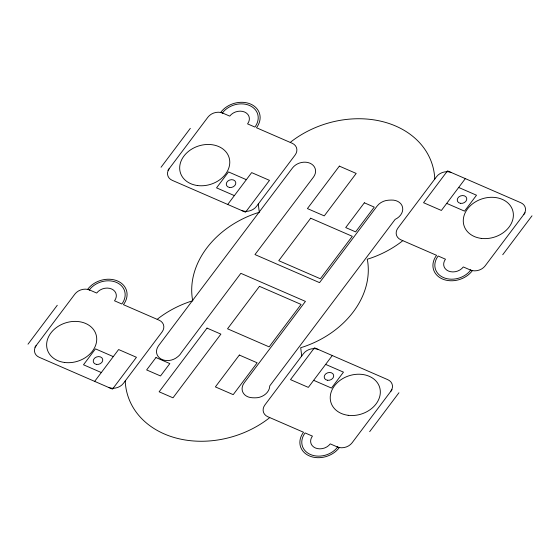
<?xml version="1.0" encoding="UTF-8"?>
<svg xmlns="http://www.w3.org/2000/svg" width="560" height="560" viewBox="0 0 560 560"><rect width="100%" height="100%" fill="white"/><g stroke="black" fill="none" stroke-linecap="round" stroke-linejoin="round"><path stroke-width="0.84" d="M125.237 380.933L125.237 381.164A89.887 70.833 -17.7 0 0 176.323 438.102A89.887 70.833 -17.7 0 0 267.981 418.992L269.745 417.571M258.286 204.008L259.301 212.31L256.228 213.255A89.887 70.833 -17.7 0 0 192.29 298.291L192.773 300.776L189.707 301.721A89.887 70.833 -17.7 0 0 158.97 317.933L157.206 319.361M301.714 355.992L300.699 347.69L303.772 346.745A89.887 70.833 -17.7 0 0 367.71 261.709L367.227 259.224L370.293 258.279A89.887 70.833 -17.7 0 0 401.03 242.067L402.794 240.639M434.763 179.067L434.763 178.836A89.887 70.833 -17.7 0 0 383.677 121.898A89.887 70.833 -17.7 0 0 292.019 141.008L290.255 142.429M28 344.19L57.274 305.263M161.049 167.265L190.323 128.338M34.937 347.207L74.851 294.126A10.934 8.617 -17.7 0 1 89.754 290.038M167.986 170.275L207.9 117.201A10.934 8.617 -17.7 0 1 222.803 113.113M94.668 381.381L118.615 349.538L136.444 357.287L112.497 389.13L39.193 357.273A10.934 8.617 -17.7 0 1 36.267 345.436M227.717 204.456L251.664 172.606L269.493 180.362L245.546 212.205L172.242 180.341A10.934 8.617 -17.7 0 1 169.316 168.511M192.206 300.951L158.648 345.583A12.873 10.143 -17.7 0 0 160.832 358.876A12.873 10.143 -17.7 0 0 177.555 356.902A23.121 18.221 -17.7 0 0 179.186 355.467A12.873 10.143 -17.7 0 0 181.272 352.723L240.849 273.322L305.438 301.392L244.23 382.781A12.873 10.143 -17.7 0 0 252.581 397.768L254.905 397.831A12.873 10.143 -17.7 0 0 269.675 386.729L269.696 385.973L395.129 219.394A12.873 10.143 -17.7 0 0 402.591 207.389A12.873 10.143 -17.7 0 0 391.16 200.067L388.696 200.179A12.873 10.143 -17.7 0 0 377.146 206.031L319.536 282.639L254.975 254.576L313.425 177.177A12.873 10.143 -17.7 0 0 310.009 163.226A12.873 10.143 -17.7 0 0 292.453 168.007L259.238 211.995M192.682 300.314L258.902 212.436M332.283 355.544L308.336 387.394L290.507 379.638L314.454 347.795L387.758 379.659A10.934 8.617 -17.7 0 1 390.684 391.489M465.332 178.619L441.385 210.462L423.556 202.713L447.503 170.87L520.807 202.727A10.934 8.617 -17.7 0 1 523.733 214.564M392.014 389.725L352.1 442.799A10.934 8.617 -17.7 0 1 337.197 446.887M525.063 212.793L485.149 265.874A10.934 8.617 -17.7 0 1 470.246 269.962M369.677 431.662L398.951 392.735M502.726 254.737L532 215.81M458.682 187.467L476.511 195.216L464.534 211.134L446.705 203.385M246.344 179.683L228.515 171.934L216.538 187.859L234.367 195.608M325.633 364.392L343.462 372.141L331.485 388.066L313.656 380.317M113.295 356.615L95.466 348.866L83.489 364.784L101.318 372.533M337.596 447.062A19.922 15.701 -17.7 0 1 310.436 454.51A19.922 15.701 -17.7 0 1 305.102 432.936L312.431 436.121A10.934 8.617 -17.7 0 0 315.364 447.958A10.934 8.617 -17.7 0 0 330.267 443.877L339.178 447.748A21.868 17.227 -17.7 0 1 309.372 455.924A21.868 17.227 -17.7 0 1 303.52 432.25L267.855 416.752A10.934 8.617 -17.7 0 1 264.929 404.915L303.513 353.605A10.934 8.617 -17.7 0 1 318.416 349.517M89.355 289.87A19.922 15.701 -17.7 0 1 116.508 282.422A19.922 15.701 -17.7 0 1 121.849 303.989L114.52 300.804A10.934 8.617 -17.7 0 0 111.587 288.967A10.934 8.617 -17.7 0 0 96.684 293.055L87.773 289.177A21.868 17.227 -17.7 0 1 117.579 281.008A21.868 17.227 -17.7 0 1 123.431 304.675L159.096 320.18A10.934 8.617 -17.7 0 1 162.022 332.017L123.438 383.32A10.934 8.617 -17.7 0 1 108.535 387.408M470.645 270.13A19.922 15.701 -17.7 0 1 443.492 277.578A19.922 15.701 -17.7 0 1 438.151 256.011L445.48 259.196A10.934 8.617 -17.7 0 0 448.413 271.033A10.934 8.617 -17.7 0 0 463.316 266.945L472.227 270.823A21.868 17.227 -17.7 0 1 442.421 278.992A21.868 17.227 -17.7 0 1 436.569 255.325L400.904 239.82A10.934 8.617 -17.7 0 1 397.978 227.983L436.562 176.68A10.934 8.617 -17.7 0 1 451.465 172.592M222.404 112.938A19.922 15.701 -17.7 0 1 249.564 105.49A19.922 15.701 -17.7 0 1 254.898 127.064L247.569 123.879A10.934 8.617 -17.7 0 0 244.636 112.042A10.934 8.617 -17.7 0 0 229.733 116.123L220.822 112.252A21.868 17.227 -17.7 0 1 250.628 104.076A21.868 17.227 -17.7 0 1 256.48 127.75L292.145 143.248A10.934 8.617 -17.7 0 1 295.071 155.085L256.487 206.395A10.934 8.617 -17.7 0 1 241.584 210.483M155.96 357.553L146.65 369.936L160.517 375.963L169.834 363.58L155.96 357.553M207.025 328.097L159.131 391.79L172.998 397.824L220.892 334.124L207.025 328.097M339.353 166.117L307.419 208.579L324.261 215.901L356.195 173.439L339.353 166.117M259.462 286.335L227.535 328.797L269.136 346.878L301.07 304.416L259.462 286.335M310.688 218.218L278.754 260.68L320.362 278.761L352.296 236.299L310.688 218.218M239.33 355.054L215.383 386.897L233.212 394.653L257.166 362.803L239.33 355.054M364.343 202.804L345.716 227.57L355.621 231.875L374.248 207.109L364.343 202.804M327.411 380.261A4.858 3.829 -17.7 0 0 333.641 375.116A4.858 3.829 -17.7 0 0 325.815 373.821A4.858 3.829 -17.7 0 0 327.411 380.261M348.208 415.317A25.508 20.104 -17.7 0 0 379.631 387.296A25.508 20.104 -17.7 0 0 337.988 382.032A25.508 20.104 -17.7 0 0 348.208 415.317M96.453 364.392A4.858 3.829 -17.7 0 0 102.676 359.24A4.858 3.829 -17.7 0 0 94.857 357.945A4.858 3.829 -17.7 0 0 96.453 364.392M64.603 362.481A25.508 20.104 -17.7 0 0 96.026 334.453A25.508 20.104 -17.7 0 0 54.39 329.196A25.508 20.104 -17.7 0 0 64.603 362.481M460.46 203.336A4.858 3.829 -17.7 0 0 466.69 198.191A4.858 3.829 -17.7 0 0 458.864 196.896A4.858 3.829 -17.7 0 0 460.46 203.336M481.257 238.392A25.508 20.104 -17.7 0 0 512.68 210.364A25.508 20.104 -17.7 0 0 471.037 205.107A25.508 20.104 -17.7 0 0 481.257 238.392M229.502 187.467A4.858 3.829 -17.7 0 0 235.725 182.315A4.858 3.829 -17.7 0 0 227.906 181.02A4.858 3.829 -17.7 0 0 229.502 187.467M197.652 185.556A25.508 20.104 -17.7 0 0 229.075 157.528A25.508 20.104 -17.7 0 0 187.439 152.271A25.508 20.104 -17.7 0 0 197.652 185.556"/></g></svg>
